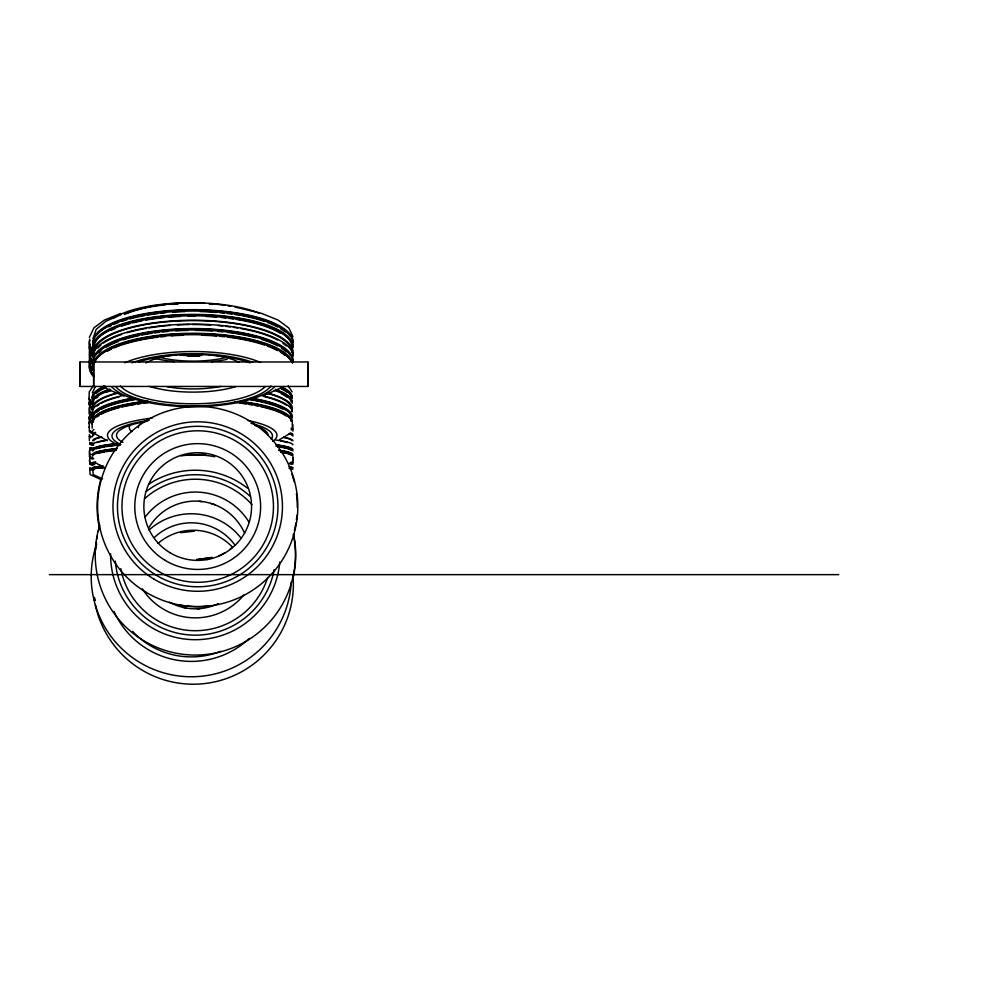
<?xml version="1.0" encoding="UTF-8"?>
<svg xmlns="http://www.w3.org/2000/svg" width="987" height="987" viewBox="0 0 987 987"><rect width="100%" height="100%" fill="white"/><g stroke="black" fill="none" stroke-linecap="round" stroke-linejoin="round"><path stroke-width="1.48" d="M80.144 374.369L80.12 386.448L307.858 386.448L307.858 361.97L93.666 361.97L93.666 386.448L93.666 361.97M80.095 374.048L80.12 361.97L90.903 361.97M292.966 462.644L292.966 457.943M292.917 460.386L292.917 455.994A100.106 8.895 0.1 0 0 280.333 451.824M89.373 337.394L93.925 327.832L104.363 320.096L120.599 313.496M93.025 338.405L96.208 329.362L105.88 321.281L121.253 314.458M93.395 385.633L89.249 391.888L89.089 396.897A100.106 23.194 0 0 0 91.951 402.906M92.309 392.863L95.369 386.571M279.407 439.758L288.833 434.157M264.874 395.059L280.246 388.249M198.313 559.456L211.971 557.359M180.658 532.696L194.39 531.179M196.586 559.456L210.317 557.939M49.35 574.644L838.777 574.644M240.828 308.438L261.703 313.422L278.149 320.096L288.833 328.029L292.979 336.703M124.226 396.021L107.978 389.433L103.339 385.991M97.59 464.075L100.859 465.42M102.599 478.929L93.16 474.55L92.803 469.109A100.106 3.146 0 0 1 105.153 467.53M100.896 479.571L90.088 474.55L89.718 469.109M107.139 440.597L96.27 434.601M288.192 385.917L292.14 391.888M89.755 461.422L89.398 460.386M89.249 427.642L89.089 426.927M292.818 424.509L292.966 429.629A100.106 8.895 0.1 0 0 291.079 428.087M92.186 428.272L92.149 423.62A100.106 23.194 0 0 1 150.468 402.042M307.858 361.97L307.882 374.048M307.858 386.448L307.833 374.369M80.12 361.97L80.12 386.448M89.323 425.237L89.336 429.629A100.106 8.895 -0.1 0 0 92.198 431.936M89.361 440.757L89.348 436.069A100.106 8.895 -0.1 0 0 90.508 437.623M89.373 451.01L89.385 454.526A100.106 8.895 -0.1 0 0 90.545 456.068M89.706 449.122L89.718 453.823A100.106 3.146 0 0 0 92.581 454.637M89.718 457.943L89.718 462.644A100.106 3.146 0 0 0 92.581 463.458M292.3 426.927L292.3 422.633A100.106 23.194 0 0 0 234.622 402.116M91.951 422.362A100.106 23.194 0 0 1 89.089 416.341M91.951 404.337A100.106 23.194 0 0 1 89.089 398.329M93.16 404.275A98.86 22.911 0 0 1 90.36 399.525M91.951 407.779A100.106 23.194 0 0 1 89.089 401.758M91.951 417.785A100.106 23.194 0 0 1 89.854 409.346M91.951 409.21A100.106 23.194 0 0 1 89.089 403.19M93.16 409.136A98.86 22.911 0 0 1 90.36 404.386M91.951 413.787A100.106 23.194 0 0 1 89.089 407.767M91.223 415.367A98.86 22.911 0 0 1 90.335 411.776M90.656 420.178A98.86 22.911 0 0 1 90.335 417.785M91.951 423.793A100.106 23.194 0 0 1 89.089 417.772M89.41 423.633A100.106 23.194 0 0 1 89.089 421.202M89.41 425.064A100.106 23.194 0 0 1 89.089 422.633M113.024 318.48A84.734 27.587 0 0 1 204.482 303.256M210.268 303.663A84.734 27.587 0 0 1 224.974 305.353M227.837 305.81A84.734 27.587 0 0 1 230.637 306.291M234.906 307.117A84.734 27.587 0 0 1 239.483 308.141M199.732 355.641A80.243 26.118 0 0 1 189.245 355.863M124.276 314.495A80.243 26.118 0 0 1 165.668 304.786M170.319 304.366A80.243 26.118 0 0 1 177.66 303.897M92.235 368.928A100.106 32.596 0 0 1 89.805 358.047M188.011 354.469A75.74 24.663 0 0 1 195.599 354.543M92.235 351.409A100.106 32.596 0 0 1 89.805 340.527M93.432 351.31A98.86 32.189 0 0 1 91.186 347.165M92.235 350.015A100.106 32.596 0 0 1 89.805 339.133M93.777 356.566A100.106 32.596 0 0 1 89.805 343.858M92.235 364.474A100.106 32.596 0 0 1 89.805 353.593M92.235 370.31A100.106 32.596 0 0 1 89.805 359.428M93.777 375.467A100.106 32.596 0 0 1 89.805 362.772M187.777 353.877A53.853 17.532 0 0 1 194.784 353.951M93.777 376.861A100.106 32.596 0 0 1 89.805 364.166M92.235 356.134A100.106 32.596 0 0 1 89.805 345.253M93.432 356.036A98.86 32.189 0 0 1 91.186 351.89M200.028 354.814A75.74 24.663 0 0 1 187.851 355.061M92.235 360.588A100.106 32.596 0 0 1 89.805 349.706M93.432 364.376A98.86 32.189 0 0 1 90.607 356.023M93.432 370.224A98.86 32.189 0 0 1 91.186 366.078M93.432 374.949A98.86 32.189 0 0 1 91.186 370.804M195.352 355.554A53.853 17.532 0 0 1 188.307 355.653M293.225 578.53A100.106 100.106 0 0 1 206.53 683.325A100.106 100.106 0 0 1 95.369 604.982M94.518 600.441A100.106 100.106 0 0 1 94.061 597.382M158.08 543.343A53.853 53.853 0 0 1 232.142 546.835M293.521 534.078A100.106 100.106 0 0 1 292.547 579.949M95.653 549.784A100.106 100.106 0 0 1 96.344 542.097M96.788 539.038A100.106 100.106 0 0 1 97.331 535.978M98.318 531.45A100.106 100.106 0 0 1 99.502 527.009M200.114 608.621A53.853 53.853 0 0 1 197.289 608.782M186.062 607.955A53.853 53.853 0 0 1 183.298 607.375M95.233 600.515A100.106 100.106 0 0 1 94.555 597.542M92.914 411.16A100.106 23.194 0 0 1 118.354 392.604M268.945 393.357A100.106 23.194 0 0 1 291.399 411.394M92.149 404.164A100.106 23.194 0 0 1 110.84 390.173M274.275 390.383A100.106 23.194 0 0 1 292.3 403.19M92.149 399.303A100.106 23.194 0 0 1 104.499 387.644M281.036 388.113A100.106 23.194 0 0 1 292.3 398.329M92.149 402.733A100.106 23.194 0 0 1 109.471 389.199M275.509 389.371A100.106 23.194 0 0 1 292.3 401.758M93.383 402.733A98.86 22.911 0 0 1 110.495 389.359M276.779 390.371A98.86 22.911 0 0 1 291.066 401.758M96.22 398.217A98.86 22.911 0 0 1 97.96 396.774M106.732 392.172A98.86 22.911 0 0 1 110.495 390.79M281.381 393.776A98.86 22.911 0 0 1 287.155 397.28M92.149 397.872A100.106 23.194 0 0 1 104.499 386.213M281.036 386.682A100.106 23.194 0 0 1 292.3 396.897M93.42 396.675A98.86 22.911 0 0 1 105.584 386.349M281.381 387.484A98.86 22.911 0 0 1 291.066 396.897M248.156 420.561A84.734 19.641 0 0 1 272.782 441.399M205.79 454.699A84.734 19.641 0 0 1 195.475 454.945M189.603 454.945A84.734 19.641 0 0 1 183.681 454.859M119.748 445.495A84.734 19.641 0 0 1 152.43 417.982M204.371 454.378A80.243 18.593 0 0 1 189.442 454.588M120.698 444.421A80.243 18.593 0 0 1 149.037 420.326M251.006 423.337A80.243 18.593 0 0 1 271.228 439.24M96.22 393.357A98.86 22.911 0 0 1 105.584 387.78M281.381 388.915A98.86 22.911 0 0 1 287.155 392.419M92.149 417.328A100.106 23.194 0 0 1 132.603 398.193M251.475 398.131A100.106 23.194 0 0 1 292.3 416.341M93.383 417.316A98.86 22.911 0 0 1 134.849 398.18M250.735 398.366A98.86 22.911 0 0 1 291.066 416.354M93.383 408.741A98.86 22.911 0 0 1 117.7 393.196M267.095 393.295A98.86 22.911 0 0 1 291.066 407.767M97.034 406.076A98.86 22.911 0 0 1 98.984 404.645M101.34 403.239A98.86 22.911 0 0 1 119.267 396.799M263.936 396.49A98.86 22.911 0 0 1 286.205 405.151M92.149 412.751A100.106 23.194 0 0 1 123.943 395.293M261.493 395.516A100.106 23.194 0 0 1 292.3 411.764M97.034 412.085A98.86 22.911 0 0 1 98.984 410.654M101.34 409.247A98.86 22.911 0 0 1 120.858 402.412M122.141 402.104A98.86 22.911 0 0 1 134.849 399.612M250.735 399.797A98.86 22.911 0 0 1 275.546 405.928M276.779 406.397A98.86 22.911 0 0 1 282.738 409.05M92.149 418.759A100.106 23.194 0 0 1 135.663 399.118M248.403 399.056A100.106 23.194 0 0 1 292.3 417.772M92.149 422.189A100.106 23.194 0 0 1 146.039 401.117M240.433 401.364A100.106 23.194 0 0 1 292.3 421.202M93.383 422.177A98.86 22.911 0 0 1 148.062 401.203M239.841 401.623A98.86 22.911 0 0 1 291.066 421.215M97.034 416.946A98.86 22.911 0 0 1 98.984 415.515M101.34 414.108A98.86 22.911 0 0 1 119.267 407.668M122.141 406.965A98.86 22.911 0 0 1 134.849 404.473M137.896 403.991A98.86 22.911 0 0 1 141.005 403.535M143.769 403.152A98.86 22.911 0 0 1 148.062 402.634M239.841 403.054A98.86 22.911 0 0 1 246.158 403.93M249.23 404.411A98.86 22.911 0 0 1 252.228 404.917M255.139 405.447A98.86 22.911 0 0 1 257.94 406.015M260.642 406.582A98.86 22.911 0 0 1 286.205 416.02M122.881 442.373A75.74 17.556 0 0 1 147.014 421.239M254.621 425.372A75.74 17.556 0 0 1 267.946 434.946M131.826 431.677A62.909 14.583 0 0 1 130.062 425.385M138.39 427.63A53.853 12.486 0 0 1 145.027 421.363M92.988 342.933A100.106 32.596 0 0 1 190.947 309.671A100.106 32.596 0 0 1 293.151 341.564M93.42 355.925A100.106 32.596 0 0 1 193.773 320.232A100.106 32.596 0 0 1 292.559 356.381M92.988 349.053A100.106 32.596 0 0 1 190.947 315.791A100.106 32.596 0 0 1 293.151 347.683M92.988 344.327A100.106 32.596 0 0 1 190.947 311.053A100.106 32.596 0 0 1 293.151 342.958M92.988 347.671A100.106 32.596 0 0 1 190.947 314.397A100.106 32.596 0 0 1 293.151 346.289M94.234 346.264A98.86 32.189 0 0 1 190.984 314.804A98.86 32.189 0 0 1 291.72 344.907M111.334 330.263A98.86 32.189 0 0 1 115.528 328.4M121.697 326.092A98.86 32.189 0 0 1 129.803 323.637M132.702 322.872A98.86 32.189 0 0 1 141.844 320.837M146.027 320.059A98.86 32.189 0 0 1 163.928 317.617M168.382 317.197A98.86 32.189 0 0 1 180.374 316.445M187.962 316.222A98.86 32.189 0 0 1 195.512 316.185M206.172 316.469A98.86 32.189 0 0 1 216.634 317.111M221.285 317.518A98.86 32.189 0 0 1 225.912 318.011M228.959 318.382A98.86 32.189 0 0 1 233.463 318.986M236.399 319.443A98.86 32.189 0 0 1 240.68 320.158M242.271 320.454A98.86 32.189 0 0 1 261.481 325.13M263.011 325.624A98.86 32.189 0 0 1 280.444 333.31M97.059 334.581A98.86 32.189 0 0 1 195.278 310.078A98.86 32.189 0 0 1 290.03 335.987M274.559 386.682A84.734 27.587 0 0 1 193.279 406.706A84.734 27.587 0 0 1 111.704 386.818M124.769 362.797A84.734 27.587 0 0 1 260.556 362.439M270.993 386.016A80.243 26.118 0 0 1 194.76 405.904A80.243 26.118 0 0 1 116.022 387.077M132.024 362.834A80.243 26.118 0 0 1 252.956 362.402M126.114 313.496A84.734 27.587 0 0 1 259.186 313.15M199.238 355.789A80.243 26.118 0 0 1 196.253 355.838M193.279 355.863A80.243 26.118 0 0 1 187.283 355.789M173.539 304.403A80.243 26.118 0 0 1 177.944 304.082M209.281 304.156A80.243 26.118 0 0 1 212.193 304.366M108.78 326.82A98.86 32.189 0 0 1 111.334 325.537M114.085 324.279A98.86 32.189 0 0 1 118.551 322.49M121.697 321.367A98.86 32.189 0 0 1 126.99 319.702M129.803 318.912A98.86 32.189 0 0 1 144.608 315.581M147.458 315.087A98.86 32.189 0 0 1 157.821 313.57M160.869 313.212A98.86 32.189 0 0 1 165.471 312.731M172.824 312.139A98.86 32.189 0 0 1 184.927 311.559M200.09 311.534A98.86 32.189 0 0 1 216.634 312.385M219.731 312.645A98.86 32.189 0 0 1 224.382 313.113M227.442 313.459A98.86 32.189 0 0 1 231.97 314.051M234.931 314.483A98.86 32.189 0 0 1 240.68 315.433M242.271 315.729A98.86 32.189 0 0 1 264.504 321.392M267.428 322.428A98.86 32.189 0 0 1 277.618 326.968M280.444 328.585A98.86 32.189 0 0 1 285.243 332.002M92.988 361.847A100.106 32.596 0 0 1 190.947 328.572A100.106 32.596 0 0 1 293.151 360.465M97.059 353.482A98.86 32.189 0 0 1 195.278 328.979A98.86 32.189 0 0 1 290.03 354.888M265.071 386.768A75.74 24.663 0 0 1 191.848 403.782A75.74 24.663 0 0 1 120.34 386.003M138.39 362.056A75.74 24.663 0 0 1 250.032 362.871M94.234 353.494A98.86 32.189 0 0 1 190.984 320.639A98.86 32.189 0 0 1 291.905 352.137M227.146 359.354A65.759 21.406 0 0 1 211.428 361.6M174.391 361.563A65.759 21.406 0 0 1 155.551 358.626M97.873 348.029A98.86 32.189 0 0 1 100.958 345.018M103.512 343.081A98.86 32.189 0 0 1 121.697 334.433M126.99 332.767A98.86 32.189 0 0 1 140.277 329.498M141.844 329.177A98.86 32.189 0 0 1 146.027 328.4M148.901 327.918A98.86 32.189 0 0 1 169.85 325.426M177.339 324.933A98.86 32.189 0 0 1 189.467 324.538M192.49 324.526A98.86 32.189 0 0 1 210.7 325.044M218.189 325.574A98.86 32.189 0 0 1 222.84 326.018M225.912 326.352A98.86 32.189 0 0 1 230.477 326.919M233.463 327.326A98.86 32.189 0 0 1 237.842 328.017M240.68 328.498A98.86 32.189 0 0 1 260.149 333.063M261.481 333.47A98.86 32.189 0 0 1 277.618 340.034M282.985 343.34A98.86 32.189 0 0 1 286.242 345.956M92.988 357.393A100.106 32.596 0 0 1 190.947 324.131A100.106 32.596 0 0 1 293.151 356.023M98.799 352.852A98.86 32.189 0 0 1 100.958 350.866M106.423 347.042A98.86 32.189 0 0 1 118.551 341.403M122.98 339.849A98.86 32.189 0 0 1 138.735 335.654M141.844 335.025A98.86 32.189 0 0 1 151.825 333.298M154.811 332.866A98.86 32.189 0 0 1 159.351 332.286M162.399 331.953A98.86 32.189 0 0 1 168.382 331.385M175.834 330.855A98.86 32.189 0 0 1 187.962 330.398M195.512 330.374A98.86 32.189 0 0 1 212.205 330.966M218.189 331.422A98.86 32.189 0 0 1 222.84 331.854M227.442 332.372A98.86 32.189 0 0 1 239.273 334.087M240.68 334.334A98.86 32.189 0 0 1 255.978 337.714M261.481 339.318A98.86 32.189 0 0 1 277.618 345.869M281.751 348.325A98.86 32.189 0 0 1 286.242 351.791M92.988 363.241A100.106 32.596 0 0 1 190.947 329.966A100.106 32.596 0 0 1 293.151 361.859M92.988 366.572A100.106 32.596 0 0 1 187.222 333.347A100.106 32.596 0 0 1 292.707 362.772M94.801 362.352A98.86 32.189 0 0 1 188.813 333.729A98.86 32.189 0 0 1 290.03 359.613M107.571 351.113A98.86 32.189 0 0 1 111.334 349.164M114.085 347.917A98.86 32.189 0 0 1 120.106 345.549M121.697 345.006A98.86 32.189 0 0 1 157.821 337.196M160.869 336.838A98.86 32.189 0 0 1 165.471 336.37M171.343 335.876A98.86 32.189 0 0 1 183.409 335.247M201.607 335.21A98.86 32.189 0 0 1 216.634 336.012M219.731 336.283A98.86 32.189 0 0 1 224.382 336.74M227.442 337.098A98.86 32.189 0 0 1 240.68 339.072M242.271 339.355A98.86 32.189 0 0 1 264.504 345.031M267.428 346.067A98.86 32.189 0 0 1 277.618 350.595M280.444 352.211A98.86 32.189 0 0 1 285.243 355.641M92.988 367.966A100.106 32.596 0 0 1 185.346 334.778A100.106 32.596 0 0 1 292.275 362.945M220.965 386.386A53.853 17.532 0 0 1 167.136 386.756M145.879 362.957A53.853 17.532 0 0 1 176.55 354.715M183.52 354.148A53.853 17.532 0 0 1 201.767 354.099M208.911 354.641A53.853 17.532 0 0 1 239.125 362.315M202.261 354.876A75.74 24.663 0 0 1 184.001 354.888M235.881 386.633A62.909 20.48 0 0 1 149.53 386.423M226.739 357.269A53.853 17.532 0 0 1 159.783 357.38M201.225 355.456A53.853 17.532 0 0 1 180.226 355.16M293.312 534.46A100.106 100.106 0 0 1 190.54 654.949A100.106 100.106 0 0 1 99.761 525.183M180.942 455.895A100.106 100.106 0 0 1 214.71 456.747M267.674 577.395A75.74 75.74 0 0 1 120.846 568.697M145.04 498.324A75.74 75.74 0 0 1 251.956 504.665M279.777 562.022A84.734 84.734 0 0 1 191.219 639.601A84.734 84.734 0 0 1 110.606 553.806M148.938 484.049A84.734 84.734 0 0 1 247.268 487.997M274.201 569.709A80.243 80.243 0 0 1 115.331 561.122M146.335 491.415A80.243 80.243 0 0 1 249.773 496.017M243.715 595.149A62.909 62.909 0 0 1 142.313 588.82M145.077 517.126A62.909 62.909 0 0 1 249.131 522.357M218.275 603.674A53.853 53.853 0 0 1 169.394 602.156M148.827 527.811A53.853 53.853 0 0 1 244.64 533.301M291.251 582.219A100.106 100.106 0 0 1 171.985 674.874A100.106 100.106 0 0 1 96.701 543.948M249.341 638.404A84.734 84.734 0 0 1 114.023 611.409M220.792 651.284A80.243 80.243 0 0 1 132.64 631.396M149.111 530.007A62.909 62.909 0 0 1 240.865 537.915M198.843 501.297A75.74 75.74 0 0 1 201.891 501.655M210.823 503.469A75.74 75.74 0 0 1 215.203 504.789M154.428 537.422A53.853 53.853 0 0 1 235.042 545.243M94.69 468.183A100.106 3.146 0 0 1 103.425 466.172M289.006 466.826A100.106 3.146 0 0 1 290.092 468.455M289.006 468.294A100.106 3.146 0 0 1 292.954 469.109M94.036 469.109A98.86 3.109 0 0 1 104.536 467.653M289.845 468.566A98.86 3.109 0 0 1 291.72 469.109M94.049 467.641A98.86 3.109 0 0 1 102.932 466.283M289.845 467.098A98.86 3.109 0 0 1 291.72 467.641M92.803 464.112A100.106 3.146 0 0 1 95.665 463.298M289.006 463.298A100.106 3.146 0 0 1 292.966 464.112M94.049 464.112A98.86 3.109 0 0 1 96.874 463.31M289.857 463.569A98.86 3.109 0 0 1 291.72 464.112M94.703 463.187A100.106 3.146 0 0 1 95.665 461.83M291.066 462.089A100.106 3.146 0 0 1 290.104 463.458M92.568 449.936A100.106 3.146 0 0 1 91.606 448.579M93.777 449.924A98.86 3.109 0 0 1 92.815 448.579M92.581 468.455A100.106 3.146 0 0 1 89.718 467.641M92.581 469.923A100.106 3.146 0 0 1 91.618 468.554M93.79 469.911A98.86 3.109 0 0 1 90.964 469.109M92.581 464.926A100.106 3.146 0 0 1 91.606 463.569M93.79 458.745A98.86 3.109 0 0 1 92.827 457.4M92.568 444.94A100.106 3.146 0 0 1 91.594 443.582M93.79 463.446A98.86 3.109 0 0 1 90.964 462.644M93.79 464.914A98.86 3.109 0 0 1 90.964 464.112M92.581 458.758A100.106 3.146 0 0 1 91.606 457.388M93.777 448.456A98.86 3.109 0 0 1 90.952 447.654M92.568 448.468A100.106 3.146 0 0 1 89.706 447.654M93.777 444.927A98.86 3.109 0 0 1 92.815 443.582M93.777 443.459A98.86 3.109 0 0 1 90.952 442.657M92.568 443.471A100.106 3.146 0 0 1 89.706 442.657M90.545 457.536A100.106 8.895 -0.1 0 1 89.385 455.994M92.21 436.908A100.106 8.895 -0.1 0 1 89.348 434.613M92.21 433.392A100.106 8.895 -0.1 0 1 89.336 431.097M93.407 433.367A98.86 8.784 -0.1 0 1 90.582 431.097M296.914 515.189A100.106 100.106 0 0 1 296.408 519.816M295.952 522.876A100.106 100.106 0 0 1 294.41 530.401M211.588 605.599A100.106 100.106 0 0 1 177.82 604.747M99.539 528.538A100.106 100.106 0 0 1 100.748 479.719M291.93 474.216A100.106 100.106 0 0 1 294.126 481.545M296.458 493.685A100.106 100.106 0 0 1 297.284 507.491M231.957 547.662A53.853 53.853 0 0 1 229.749 549.426M225.098 552.597A53.853 53.853 0 0 1 218.843 555.841M209.515 558.963A53.853 53.853 0 0 1 206.739 559.53M92.79 444.866A100.106 8.895 0.1 0 1 107.521 440.054M275.928 440.054A100.106 8.895 0.1 0 1 292.942 444.866M92.778 449.541A100.106 8.895 0.1 0 1 117.404 443.558M275.928 444.742A100.106 8.895 0.1 0 1 292.929 449.541M92.766 454.526A100.106 8.895 0.1 0 1 117.391 448.542M278.47 450.072A100.106 8.895 0.1 0 1 292.929 454.526M92.778 451.01A100.106 8.895 0.1 0 1 120.599 444.718M275.928 446.198A100.106 8.895 0.1 0 1 292.929 451.01M96.849 448.74A98.86 8.784 0.1 0 1 104.511 446.901M106.214 446.617A98.86 8.784 0.1 0 1 118.033 445.125M277.409 446.617A98.86 8.784 0.1 0 1 291.14 450.245M94.024 449.541A98.86 8.784 0.1 0 1 118.033 443.669M277.409 445.149A98.86 8.784 0.1 0 1 291.696 449.541M92.766 455.994A100.106 8.895 0.1 0 1 115.849 450.158M97.775 453.403A98.86 8.784 0.1 0 1 104.499 451.886M106.214 451.602A98.86 8.784 0.1 0 1 116.355 450.282M280.974 452.169A98.86 8.784 0.1 0 1 286.686 453.403M287.772 453.712A98.86 8.784 0.1 0 1 291.128 455.229M94.012 454.526A98.86 8.784 0.1 0 1 116.355 448.814M279.247 450.417A98.86 8.784 0.1 0 1 291.683 454.526M92.803 436.069A100.106 8.895 0.1 0 1 95.665 433.774M289.006 433.774A100.106 8.895 0.1 0 1 292.954 436.069M96.862 442.583A98.86 8.784 0.1 0 1 106.226 440.461M280.999 441.041A98.86 8.784 0.1 0 1 287.797 442.583M94.036 440.757A98.86 8.784 0.1 0 1 101.451 437.241M284.12 437.549A98.86 8.784 0.1 0 1 291.708 440.757M92.79 440.757A100.106 8.895 0.1 0 1 101.797 436.896M283.75 437.204A100.106 8.895 0.1 0 1 292.954 440.757M94.049 434.613A98.86 8.784 0.1 0 1 95.196 433.083M289.857 433.083A98.86 8.784 0.1 0 1 291.72 434.613M92.803 434.613A100.106 8.895 0.1 0 1 95.665 432.306M291.066 433.059A100.106 8.895 0.1 0 1 292.966 434.613M92.815 431.097A100.106 8.895 0.1 0 1 93.975 429.542M291.079 429.542A100.106 8.895 0.1 0 1 292.966 431.097M145.842 592.151A100.106 100.106 0 0 0 297.79 508.65A100.106 100.106 0 0 0 149.493 418.809A100.106 100.106 0 0 0 145.842 592.151M153.799 579.011A84.734 84.734 0 0 0 282.43 508.33A84.734 84.734 0 0 0 156.896 432.281A84.734 84.734 0 0 0 153.799 579.011M156.131 575.162A80.243 80.243 0 0 0 277.927 508.231A80.243 80.243 0 0 0 159.067 436.217A80.243 80.243 0 0 0 156.131 575.162M169.801 552.597A53.853 53.853 0 0 0 251.549 507.676A53.853 53.853 0 0 0 171.775 459.35A53.853 53.853 0 0 0 169.801 552.597M158.463 571.313A75.74 75.74 0 0 0 273.436 508.132A75.74 75.74 0 0 0 161.226 440.165A75.74 75.74 0 0 0 158.463 571.313M165.113 560.345A62.909 62.909 0 0 0 260.593 507.861A62.909 62.909 0 0 0 167.408 451.417A62.909 62.909 0 0 0 165.113 560.345"/></g></svg>
